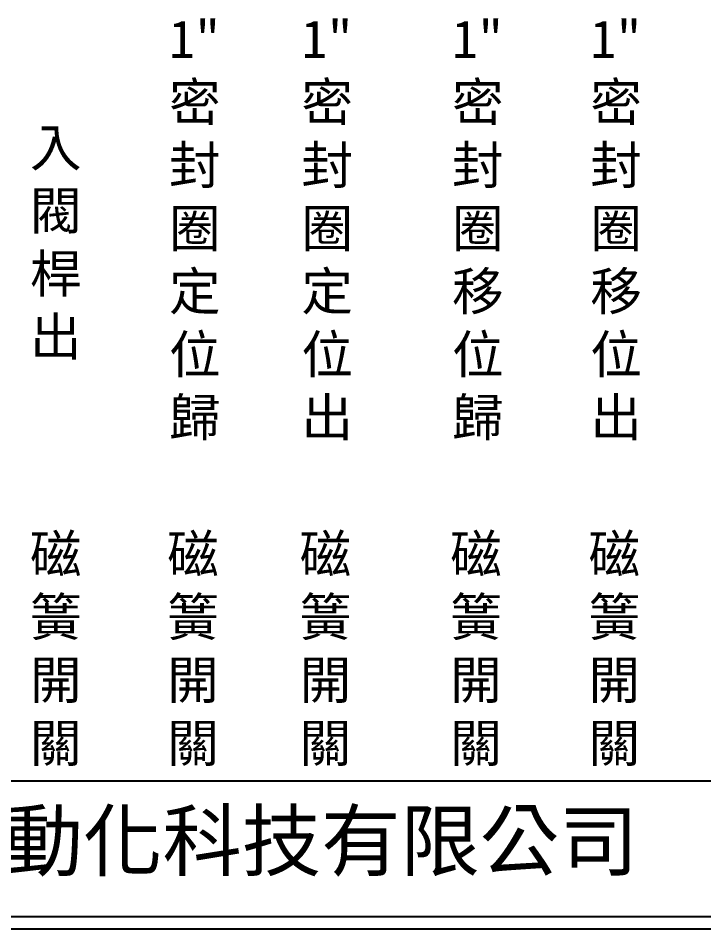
# Model space of a CAD drawing. Extents: x 325 to 612, y 3 to 207.
# Drawn here: x 390 to 460.7, y 3 to 96.9 of the extents above; entities that cross this region are included whole.
import ezdxf

# ---------------------------------------------------------------- set-up
doc = ezdxf.new("R2010")
doc.units = 0
doc.layers.add('圖框層', color=7, linetype='CONTINUOUS')
doc.layers.add('標尺寸層', color=3, linetype='CONTINUOUS')
doc.styles.add('CNS', font='romanc.shx', dxfattribs={"bigfont": 'chineset.shx'})
doc.styles.add('STSL', font='KAIU.TTF')

msp = doc.modelspace()

# ---------------------------------------------------------------- linework, layer by layer
at = {"layer": '圖框層', "color": 7}
for p, q in [((326.569, 18.25), (611.07, 18.25)), ((326.569, 4.25), (611.07, 4.25)), ((325.319, 3), (612.319, 3))]:
    msp.add_line(p, q, dxfattribs=at)

# ---------------------------------------------------------------- texts
at = {"layer": '圖框層', "color": 4, "style": 'STSL'}
msp.add_text('泓陞自動化科技有限公司', height=6, dxfattribs=at).set_placement((363.923, 9.076))
at = {"layer": '標尺寸層', "color": 7, "char_height": 3.9, "width": 4.96081, "attachment_point": 5, "style": 'CNS'}
for s, insert in [('{\\fDFKai-SB|b0|i0|c136|p65;\\H1x;1\\H1x;"\\P密封圈\\P定位歸}', (408.179, 75.023)), ('{\\fDFKai-SB|b0|i0|c136|p65;\\H1x;1\\H1x;"\\P密封圈\\P定位出}', (421.84, 75.023)), ('{\\fDFKai-SB|b0|i0|c136|p65;\\H1x;1\\H1x;"\\P密封圈\\P移位歸}', (437.381, 75.023)), ('{\\fDFKai-SB|b0|i0|c136|p65;\\H1x;1\\H1x;"\\P密封圈\\P移位出}', (451.653, 75.023)), ('{\\fDFKai-SB|b0|i0|c136|p65;入閥桿出}', (393.826, 73.584)), ('{\\fDFKai-SB|b0|i0|c136|p65;磁簧開關}', (393.826, 31.684)), ('{\\fDFKai-SB|b0|i0|c136|p65;磁簧開關}', (407.991, 31.684)), ('{\\fDFKai-SB|b0|i0|c136|p65;磁簧開關}', (421.653, 31.684)), ('{\\fDFKai-SB|b0|i0|c136|p65;磁簧開關}', (437.194, 31.684)), ('{\\fDFKai-SB|b0|i0|c136|p65;磁簧開關}', (451.466, 31.684))]:
    msp.add_mtext(s, dxfattribs=dict(at, insert=insert))

doc.saveas('drawing.dxf')
